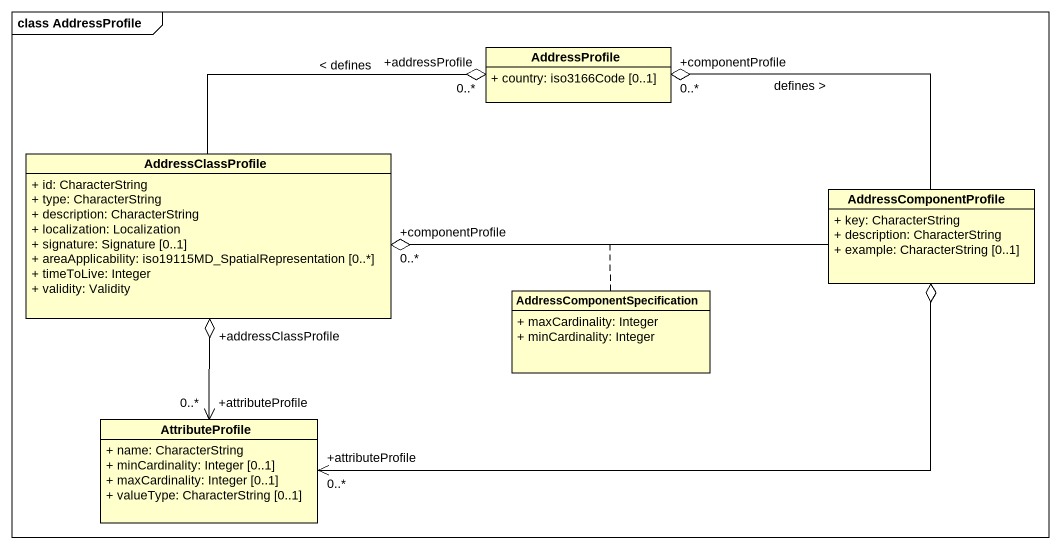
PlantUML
@startuml
mainframe class AddressProfile
hide circle
hide empty members
skinparam classAttributeIconSize 0
class AddressProfile {
  + country: iso3166Code [0..1]
}
class AddressClassProfile {
  + id: CharacterString
  + type: CharacterString
  + description: CharacterString
  + localization: Localization
  + signature: Signature [0..1]
  + areaApplicability: iso19115MD_SpatialRepresentation [0..*]
  + timeToLive: Integer
  + validity: Validity
}
class AddressComponentProfile {
  + key: CharacterString
  + description: CharacterString
  + example: CharacterString [0..1]
}
class "AddressComponentSpecification" as AddressComponentSpecificatio {
  + maxCardinality: Integer
  + minCardinality: Integer
}
class AttributeProfile {
  + name: CharacterString
  + minCardinality: Integer [0..1]
  + maxCardinality: Integer [0..1]
  + valueType: CharacterString [0..1]
}
AddressClassProfile -right-o "+addressProfile\n0..*" AddressProfile : < defines
AddressComponentProfile -left-o "+componentProfile\n0..*" AddressProfile : defines >
AddressComponentProfile -left-o "+componentProfile\n0..*" AddressClassProfile
(AddressComponentProfile, AddressClassProfile) .. AddressComponentSpecificatio
AttributeProfile "+attributeProfile\n0..*" <-up-o "+addressClassProfile" AddressClassProfile
AttributeProfile "+attributeProfile\n0..*" <-right-o AddressComponentProfile
@enduml
